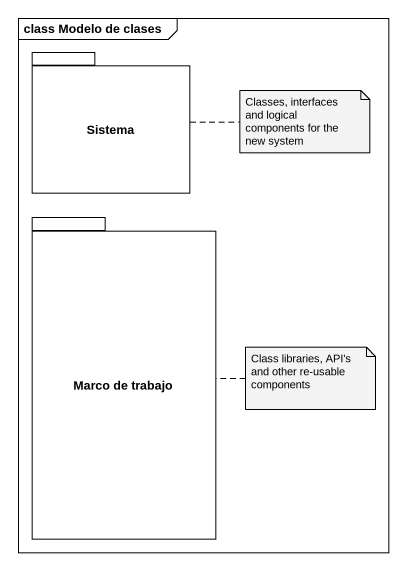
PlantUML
@startuml
mainframe class Modelo de clases
package Sistema {
}
package "Marco de trabajo" as Marco_de_trabajo {
}
note right of Sistema : Classes, interfaces and logical components for the new system
note right of Marco_de_trabajo : Class libraries, API's and other re-usable components
@enduml
